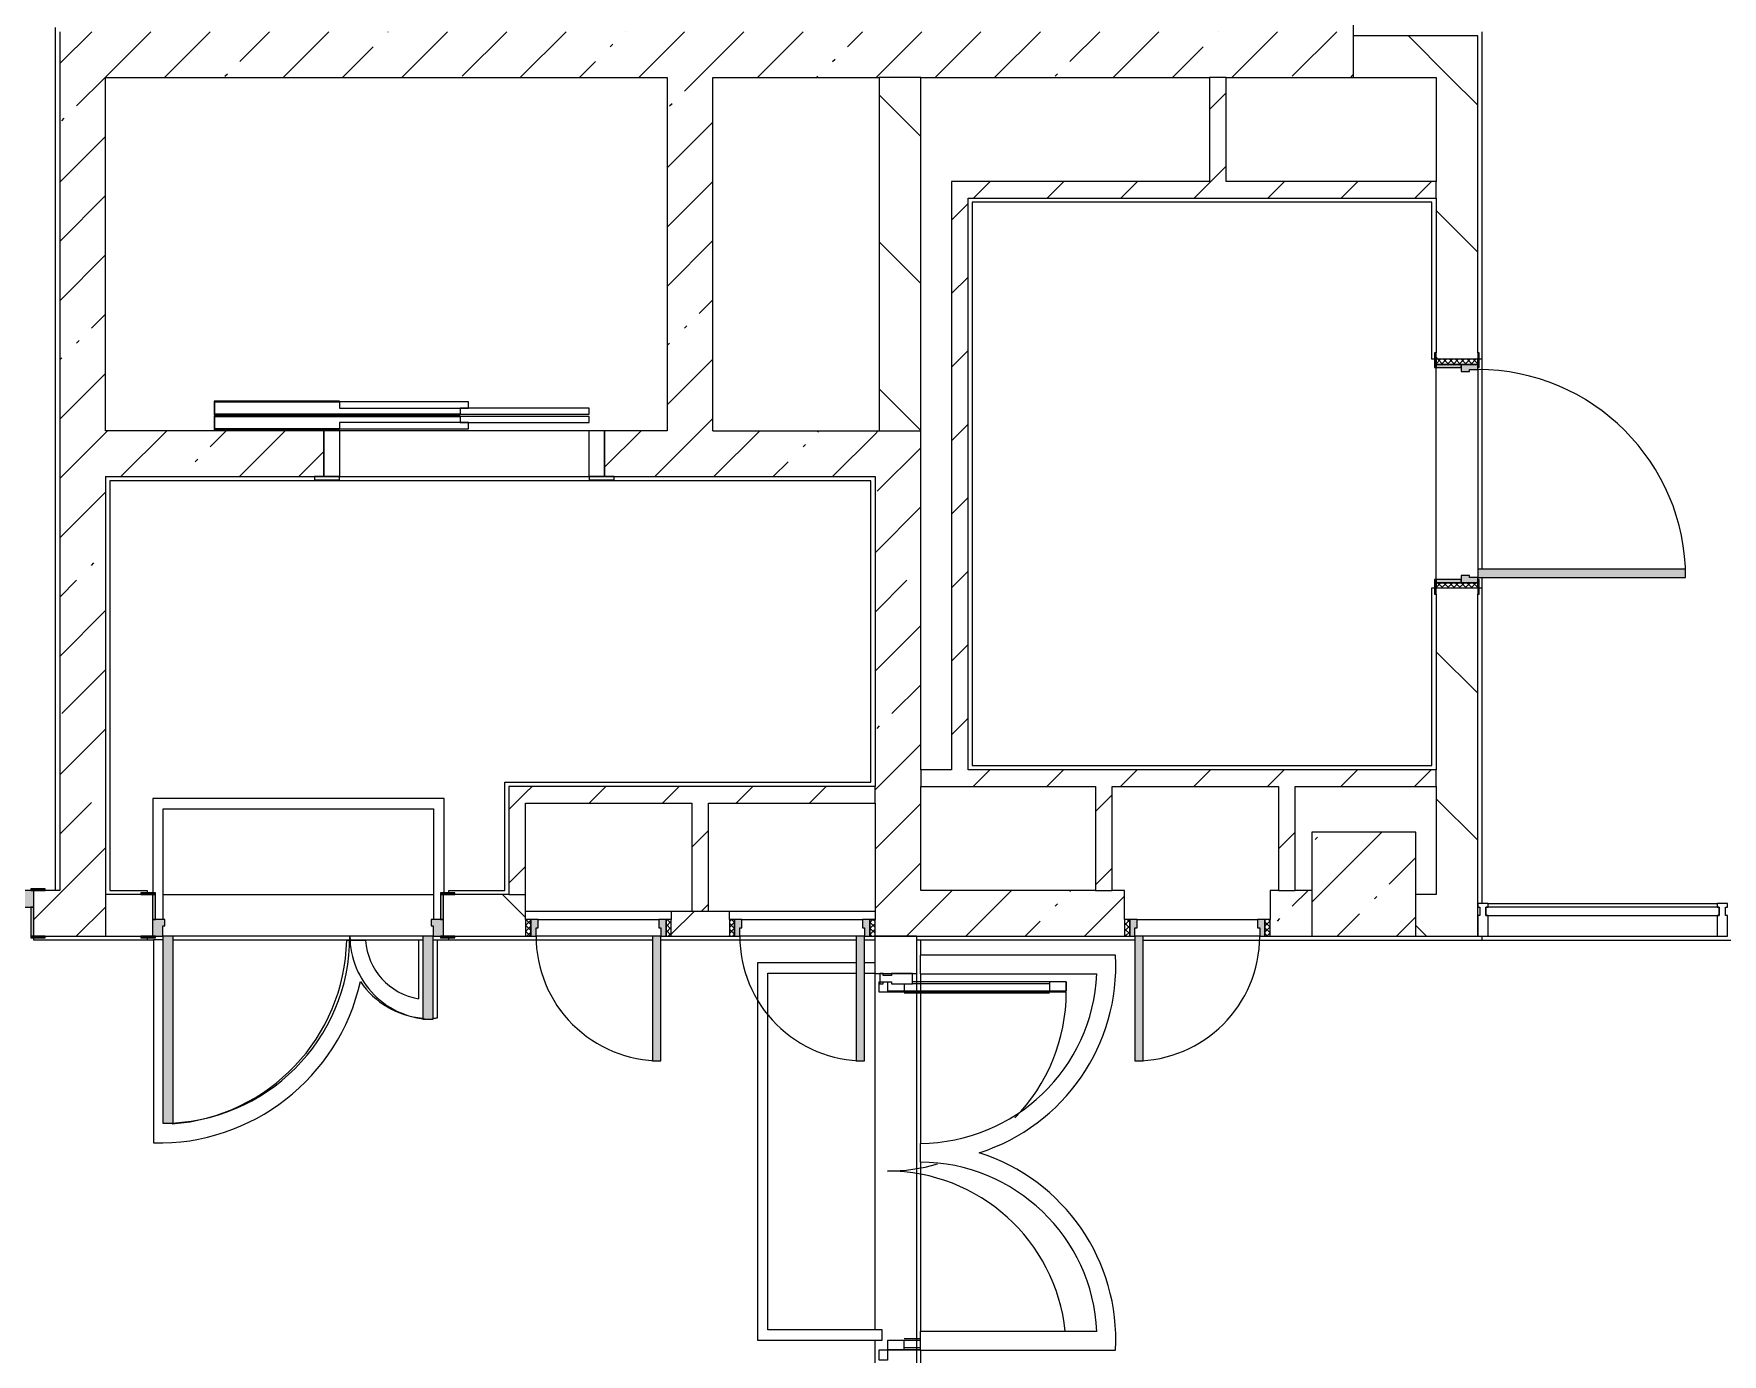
# Model space of a CAD drawing. Header units: millimetres. Extents: x -3377 to 186574, y -8553 to 29000.
# Drawn here: x 154018 to 162138, y 11389 to 17740 of the extents above; entities that cross this region are included whole.
import ezdxf

# ---------------------------------------------------------------- set-up
doc = ezdxf.new("R2010")
doc.units = ezdxf.units.MM
for name, color, linetype, lineweight, true_color in [('A-DETL-GENF-4', 7, 'Continuous', 5, 0xaaaaaa), ('A-DOOR-3', 7, 'Continuous', 5, 0xaaaaaa), ('A-DOOR-4', 7, 'Continuous', 5, 0xe2e2e2), ('A-DOOR-FRAM-2', 7, 'Continuous', 5, 0xe2e2e2), ('A-DOOR-FRAM-3', 7, 'Continuous', 5, 0xaaaaaa), ('A-FLOR-1', 7, 'Continuous', 5, 0xaaaaaa)]:
    doc.layers.add(name, color=color, linetype=linetype, lineweight=lineweight, true_color=true_color)
for name, color, linetype, lineweight in [('A-GLAZ-CURT-2', 7, 'Continuous', 5), ('A-GLAZ-CWMG-2', 7, 'Continuous', 5), ('A-WALL', 7, 'Continuous', 9), ('I-WALL-3', 7, 'Continuous', 5), ('S-COLS-2', 7, 'Continuous', 5)]:
    doc.layers.add(name, color=color, linetype=linetype, lineweight=lineweight)
pattern_1 = [(135, (59563.6, 0), (-353.5534, -353.5534), [])]
pattern_2 = [(45, (59563.6, 0), (-285.1231, 285.1231), []), (45, (59848.73, 0), (-285.1231, 285.1231), [504.031, -100.806, 16.764, -84.042])]
pattern_3 = [(45, (59563.6, 0), (-176.7767, 176.7767), [])]
pattern_4 = [(135, (1951.41, 124.685), (-14.14214, -14.14214), []), (225, (1951.41, 124.685), (14.14214, -14.14214), [])]
pattern_5 = [(45, (-171.384, 124.685), (-14.1421, 14.1421), []), (135, (-171.384, 124.685), (-14.1421, -14.1421), [])]

# ---------------------------------------------------------------- blocks, each defined once
blk = doc.blocks.new('110_Дверь_СКБ_2Ст - Д-1_л_Лестничная клетка EIS60 2-32142534-1_8_1_птичка')
at = {"layer": 'A-DOOR-4'}
for points in [[(662.5, 1010), (612.5, 1010), (612.5, 110), (662.5, 110), (662.5, 786.4)], [(-587.5, 510), (-637.5, 510), (-637.5, 110), (-587.5, 110), (-587.5, 499.2)], [(712.5, 30), (697.5, 30), (699.6, -110), (712.5, -110)]]:
    blk.add_hatch(color=256, dxfattribs=at).paths.add_polyline_path(points)
h = blk.add_hatch(color=256, dxfattribs=at)
h.paths.add_polyline_path([(662.5, 110), (662.5, 60), (652.5, 60), (652.5, 30), (712.5, 32.6), (712.5, 110)])
h.paths.add_polyline_path([(-637.5, 110), (-687.5, 110), (-687.2, 30), (-627.5, 35.6), (-627.5, 60), (-637.5, 60), (-637.5, 104.8)])
at = {"layer": 'A-DOOR-FRAM-2'}
for points in [[(-672.5, 118), (-742.5, 118), (-742.5, 110), (-672.5, 110)], [(729.9, 118), (697.5, 118), (697.5, 110), (767.5, 110), (767.5, 118)], [(-672.5, 30), (-687.5, 30), (-687.4, -110), (-672.5, -110), (-672.5, -21.5)], [(-687.4, -110), (-742.5, -110.2), (-742.5, -118), (-672.5, -118), (-674.5, -110)], [(767.5, -110), (697.5, -110), (698.9, -118), (767.5, -118)]]:
    blk.add_hatch(color=256, dxfattribs=at).paths.add_polyline_path(points)
at = {"layer": 'A-DOOR-3'}
for p, q in [((662.5, 1010), (612.5, 1010)), ((612.5, 1010), (612.5, 110)), ((662.5, 110), (662.5, 1010)), ((-637.5, 510), (-637.5, 110)), ((-587.5, 510), (-637.5, 510)), ((-587.5, 110), (-587.5, 510)), ((-637.5, 110), (-587.5, 110)), ((612.5, 110), (662.5, 110))]:
    blk.add_line(p, q, dxfattribs=at)
for centre, radius, start, end in [((662.5, 110), 900, 90, 180), ((-637.5, 110), 400, 360, 90)]:
    blk.add_arc(centre, radius, start, end, dxfattribs=at)
at = {"layer": 'A-DOOR-FRAM-3'}
for p, q in [((-672.5, 118), (-742.5, 118)), ((-742.5, 118), (-742.5, 110)), ((-742.5, 110), (-672.5, 110)), ((-637.5, 110), (-687.5, 110)), ((-687.5, 110), (-687.5, 30)), ((-672.5, 110), (-672.5, 118)), ((-637.5, 60), (-637.5, 110)), ((662.5, 110), (662.5, 60)), ((712.5, 110), (662.5, 110)), ((767.5, 118), (697.5, 118)), ((697.5, 118), (697.5, 110)), ((697.5, 110), (767.5, 110)), ((712.5, 30), (712.5, 110)), ((767.5, 110), (767.5, 118)), ((-687.5, 30), (-627.5, 30)), ((-672.5, 30), (-687.5, 30)), ((-687.5, 30), (-687.5, -110)), ((-672.5, -110), (-672.5, 30)), ((-627.5, 60), (-637.5, 60)), ((-627.5, 30), (-627.5, 60)), ((662.5, 60), (652.5, 60)), ((652.5, 60), (652.5, 30)), ((652.5, 30), (712.5, 30)), ((712.5, 30), (697.5, 30)), ((697.5, 30), (697.5, -110)), ((712.5, -110), (712.5, 30)), ((-672.5, -110), (-742.5, -110)), ((-742.5, -110), (-742.5, -118)), ((-742.5, -118), (-672.5, -118)), ((-687.5, -110), (-672.5, -110)), ((-672.5, -118), (-672.5, -110)), ((697.5, -110), (712.5, -110)), ((767.5, -110), (697.5, -110)), ((697.5, -110), (697.5, -118)), ((697.5, -118), (767.5, -118)), ((767.5, -118), (767.5, -110))]:
    blk.add_line(p, q, dxfattribs=at)
blk = doc.blocks.new('110_Дверь_СКБ_2Ст - Д-3а 1450x2100h_Лестничная клетка из коридора-32213611-1_8_1_птичка')
at = {"layer": 'A-DOOR-4'}
for points in [[(617.4, 1000), (612.5, 1000), (617.1, 100), (662.5, 100), (662.5, 1000)], [(-587.5, 500), (-637.5, 500), (-637.5, 100), (-587.5, 100), (-587.5, 492.8)], [(710, 20), (697.5, 20), (697.5, -100), (712.5, -100), (712.5, 20)]]:
    blk.add_hatch(color=256, dxfattribs=at).paths.add_polyline_path(points)
h = blk.add_hatch(color=256, dxfattribs=at)
h.paths.add_polyline_path([(707.1, 100), (662.5, 100), (660, 50), (652.5, 50), (652.5, 20), (712.5, 20), (710.2, 100)])
h.paths.add_polyline_path([(-637.5, 100), (-687.5, 100), (-687.5, 20), (-627.5, 20), (-627.5, 50), (-637.5, 50)])
at = {"layer": 'A-DOOR-FRAM-2'}
for points in [[(-687.5, 108), (-742.5, 108), (-742.5, 100), (-672.5, 100), (-672.5, 108)], [(704.1, 108), (697.5, 108), (702.6, 100), (767.5, 100), (767.5, 108), (707.1, 108)], [(-687.5, 20), (-687.5, -100), (-672.5, -100), (-672.5, 20)], [(-677.4, -100), (-742.5, -100), (-742.5, -108), (-672.5, -108), (-672.5, -100)], [(712.5, -100), (697.5, -100), (697.5, -108), (767.5, -108), (767.5, -100), (737.5, -100)]]:
    blk.add_hatch(color=256, dxfattribs=at).paths.add_polyline_path(points)
at = {"layer": 'A-DOOR-3'}
for p, q in [((662.5, 1000), (612.5, 1000)), ((612.5, 1000), (612.5, 100)), ((662.5, 100), (662.5, 1000)), ((-637.5, 500), (-637.5, 100)), ((-587.5, 500), (-637.5, 500)), ((-587.5, 100), (-587.5, 500)), ((-637.5, 100), (-587.5, 100)), ((612.5, 100), (662.5, 100))]:
    blk.add_line(p, q, dxfattribs=at)
for centre, radius, start, end in [((662.5, 100), 900, 90, 180), ((-637.5, 100), 400, 360, 90)]:
    blk.add_arc(centre, radius, start, end, dxfattribs=at)
at = {"layer": 'A-DOOR-FRAM-3'}
for p, q in [((-672.5, 108), (-742.5, 108)), ((-742.5, 108), (-742.5, 100)), ((-742.5, 100), (-672.5, 100)), ((-637.5, 100), (-687.5, 100)), ((-687.5, 100), (-687.5, 20)), ((-672.5, 100), (-672.5, 108)), ((-637.5, 50), (-637.5, 100)), ((662.5, 100), (662.5, 50)), ((712.5, 100), (662.5, 100)), ((767.5, 108), (697.5, 108)), ((697.5, 108), (697.5, 100)), ((697.5, 100), (767.5, 100)), ((712.5, 20), (712.5, 100)), ((767.5, 100), (767.5, 108)), ((-687.5, 20), (-627.5, 20)), ((-672.5, 20), (-687.5, 20)), ((-687.5, 20), (-687.5, -100)), ((-672.5, -100), (-672.5, 20)), ((-627.5, 50), (-637.5, 50)), ((-627.5, 20), (-627.5, 50)), ((662.5, 50), (652.5, 50)), ((652.5, 50), (652.5, 20)), ((652.5, 20), (712.5, 20)), ((712.5, 20), (697.5, 20)), ((697.5, 20), (697.5, -100)), ((712.5, -100), (712.5, 20)), ((-672.5, -100), (-742.5, -100)), ((-742.5, -100), (-742.5, -108)), ((-742.5, -108), (-672.5, -108)), ((-687.5, -100), (-672.5, -100)), ((-672.5, -108), (-672.5, -100)), ((697.5, -100), (712.5, -100)), ((767.5, -100), (697.5, -100)), ((697.5, -100), (697.5, -108)), ((697.5, -108), (767.5, -108)), ((767.5, -108), (767.5, -100))]:
    blk.add_line(p, q, dxfattribs=at)
blk = doc.blocks.new('110_Дверь_СКБ_1Ст_Внутренняя1 - Д-4 1100x2100h_су мгн-31800557-1_8_1_птичка')
at = {"layer": 'A-DOOR-3'}
h = blk.add_hatch(dxfattribs=at)
h.set_pattern_fill('FP_151', color=256, style=0, pattern_type=2)
h.set_pattern_definition([(135, (1751.41, 164.685), (-14.14214, -14.14214), []), (225, (1751.41, 164.685), (14.14214, -14.14214), [])])
h.paths.add_polyline_path([(562.5, 100), (537.5, 100), (537.5, -100), (562.5, -100)])
at = {"layer": 'A-DOOR-4'}
h = blk.add_hatch(color=256, dxfattribs=at)
h.paths.add_polyline_path([(537.5, 20), (537.5, 100), (512.5, 100), (512.5, 60), (502.5, 60), (502.5, 20), (522.5, 20)])
h.paths.add_polyline_path([(-477.5, 44), (-477.5, 60), (-487.5, 60), (-487.5, 100), (-512.5, 100), (-512.5, 20), (-477.5, 20)])
at = {"layer": 'A-DOOR-FRAM-2'}
for points in [[(512.5, 120), (512.5, 1100), (472.5, 1100), (472.5, 100), (512.5, 100), (512.5, 111.4)], [(-497.5, 100), (-497.5, 108), (-567.5, 108), (-567.5, 100), (-512.5, 100)], [(592.5, 108), (522.5, 108), (522.5, 100), (592.5, 100)], [(-497.5, 20), (-512.5, 20), (-512.5, -100), (-497.5, -100)], [(537.5, 20), (522.5, 20), (522.5, -100), (537.5, -100)], [(-497.5, -100), (-567.5, -100), (-567.5, -108), (-497.5, -108)], [(592.5, -108), (592.5, -100), (522.5, -100), (522.5, -108), (562.5, -108)]]:
    blk.add_hatch(color=256, dxfattribs=at).paths.add_polyline_path(points)
at = {"layer": 'A-DOOR-FRAM-3'}
h = blk.add_hatch(dxfattribs=at)
h.set_pattern_fill('FP_152', color=256, style=0, pattern_type=2)
h.set_pattern_definition([(45, (-371.384, 164.685), (-14.1421, 14.1421), []), (135, (-371.384, 164.685), (-14.1421, -14.1421), [])])
h.paths.add_polyline_path([(-512.5, -100), (-512.5, 100), (-537.5, 100), (-537.5, -100)])
at = {"layer": 'A-DOOR-3'}
for p, q in [((512.5, 1100), (472.5, 1100)), ((472.5, 1100), (472.5, 100)), ((512.5, 100), (512.5, 1100)), ((472.5, 100), (512.5, 100))]:
    blk.add_line(p, q, dxfattribs=at)
blk.add_arc((512.5, 100), 1000, 90, 180, dxfattribs=at)
at = {"layer": 'A-DOOR-FRAM-3'}
for p, q in [((-497.5, 108), (-567.5, 108)), ((-567.5, 108), (-567.5, 100)), ((-567.5, 100), (-497.5, 100)), ((-512.5, 100), (-537.5, 100)), ((-537.5, 100), (-537.5, -100)), ((-487.5, 100), (-512.5, 100)), ((-512.5, 100), (-512.5, 20)), ((-512.5, -100), (-512.5, 100)), ((-497.5, 100), (-512.5, 100)), ((-512.5, 100), (-512.5, 99)), ((-512.5, 99), (-497.5, 99)), ((-497.5, 100), (-497.5, 108)), ((-497.5, 99), (-497.5, 100)), ((-487.5, 60), (-487.5, 100)), ((512.5, 100), (512.5, 60)), ((537.5, 100), (512.5, 100)), ((592.5, 108), (522.5, 108)), ((522.5, 108), (522.5, 100)), ((537.5, 100), (522.5, 100)), ((522.5, 100), (522.5, 99)), ((522.5, 100), (592.5, 100)), ((522.5, 99), (537.5, 99)), ((537.5, 20), (537.5, 100)), ((562.5, 100), (537.5, 100)), ((537.5, 100), (537.5, -100)), ((537.5, 99), (537.5, 100)), ((562.5, -100), (562.5, 100)), ((592.5, 100), (592.5, 108)), ((-512.5, 20), (-477.5, 20)), ((-497.5, 20), (-512.5, 20)), ((-512.5, 20), (-512.5, -100)), ((-497.5, -100), (-497.5, 20)), ((-477.5, 60), (-487.5, 60)), ((-477.5, 20), (-477.5, 60)), ((512.5, 60), (502.5, 60)), ((502.5, 60), (502.5, 20)), ((502.5, 20), (537.5, 20)), ((537.5, 20), (522.5, 20)), ((522.5, 20), (522.5, -100)), ((537.5, -100), (537.5, 20)), ((-497.5, -100), (-567.5, -100)), ((-567.5, -100), (-567.5, -108)), ((-567.5, -108), (-497.5, -108)), ((-537.5, -100), (-512.5, -100)), ((-512.5, -100), (-497.5, -100)), ((-497.5, -108), (-497.5, -100)), ((522.5, -100), (537.5, -100)), ((592.5, -100), (522.5, -100)), ((522.5, -100), (522.5, -108)), ((522.5, -108), (592.5, -108)), ((537.5, -100), (562.5, -100)), ((592.5, -108), (592.5, -100))]:
    blk.add_line(p, q, dxfattribs=at)
blk = doc.blocks.new('110_Дверь_СКБ_1Ст - д-18 700x2100h_Технический шкаф ЭОМ и СС-23279316-1_8_1_птичка')
at = {"layer": 'A-DOOR-3'}
h = blk.add_hatch(dxfattribs=at)
h.set_pattern_fill('FP_179', color=256, style=0, pattern_type=2)
h.set_pattern_definition([(135, (1951.41, 174.685), (-14.14214, -14.14214), []), (225, (1951.41, 174.685), (14.14214, -14.14214), [])])
h.paths.add_polyline_path([(337.5, 110), (337.5, 30), (362.5, 30), (362.5, 110)])
at = {"layer": 'A-DOOR-4'}
h = blk.add_hatch(color=256, dxfattribs=at)
h.paths.add_polyline_path([(312.5, 110), (312.5, 70), (302.5, 70), (302.5, 30), (337.5, 30), (337.5, 110), (322.5, 110)])
h.paths.add_polyline_path([(-297.5, 110), (-312.5, 110), (-312.5, 30), (-277.5, 30), (-277.5, 70), (-287.5, 70), (-287.5, 110)])
at = {"layer": 'A-DOOR-FRAM-2'}
blk.add_hatch(color=256, dxfattribs=at).paths.add_polyline_path([(272.5, 710), (272.5, 110), (312.5, 110), (312.5, 710)])
at = {"layer": 'A-DOOR-FRAM-3'}
h = blk.add_hatch(dxfattribs=at)
h.set_pattern_fill('FP_180', color=256, style=0, pattern_type=2)
h.set_pattern_definition([(45, (-171.384, 174.685), (-14.1421, 14.1421), []), (135, (-171.384, 174.685), (-14.1421, -14.1421), [])])
h.paths.add_polyline_path([(-337.5, 110), (-337.5, 30), (-312.5, 30), (-312.5, 110)])
at = {"layer": 'A-DOOR-3'}
for p, q in [((312.5, 710), (272.5, 710)), ((272.5, 710), (272.5, 110)), ((312.5, 110), (312.5, 710)), ((272.5, 110), (312.5, 110))]:
    blk.add_line(p, q, dxfattribs=at)
blk.add_arc((312.5, 110), 600, 90, 180, dxfattribs=at)
at = {"layer": 'A-DOOR-FRAM-3'}
for p, q in [((-312.5, 110), (-337.5, 110)), ((-337.5, 110), (-337.5, 30)), ((-287.5, 110), (-312.5, 110)), ((-312.5, 110), (-312.5, 30)), ((-312.5, 30), (-312.5, 110)), ((-287.5, 70), (-287.5, 110)), ((-287.5, 110), (272.5, 110)), ((312.5, 110), (312.5, 70)), ((337.5, 110), (312.5, 110)), ((337.5, 30), (337.5, 110)), ((362.5, 110), (337.5, 110)), ((337.5, 110), (337.5, 30)), ((362.5, 30), (362.5, 110)), ((-337.5, 30), (-312.5, 30)), ((-312.5, 30), (-277.5, 30)), ((-277.5, 70), (-287.5, 70)), ((-277.5, 30), (-277.5, 70)), ((302.5, 30), (-277.5, 30)), ((312.5, 70), (302.5, 70)), ((302.5, 70), (302.5, 30)), ((302.5, 30), (337.5, 30)), ((337.5, 30), (362.5, 30))]:
    blk.add_line(p, q, dxfattribs=at)
blk = doc.blocks.new('110_Дверь_СКБ_1Ст - д-18п 700x2100h_Технический шкаф ЭОМ и СС 2-32193184-1_8_1_птичка')
at = {"layer": 'A-DOOR-3'}
h = blk.add_hatch(dxfattribs=at)
h.set_pattern_fill('FP_181', color=256, style=0, pattern_type=2)
h.set_pattern_definition(pattern_4)
h.paths.add_polyline_path([(337.5, 60), (337.5, -20), (362.5, -20), (362.5, 60)])
at = {"layer": 'A-DOOR-4'}
h = blk.add_hatch(color=256, dxfattribs=at)
h.paths.add_polyline_path([(312.5, 60), (312.5, 20), (302.5, 20), (302.5, -20), (337.5, -20), (337.5, 60), (322.5, 60)])
h.paths.add_polyline_path([(-287.5, 60), (-312.5, 60), (-312.5, -20), (-277.5, -20), (-277.5, 20), (-287.5, 20)])
at = {"layer": 'A-DOOR-FRAM-2'}
blk.add_hatch(color=256, dxfattribs=at).paths.add_polyline_path([(-247.5, 660), (-287.5, 660), (-287.5, 60), (-247.5, 60), (-247.5, 558.7)])
at = {"layer": 'A-DOOR-FRAM-3'}
h = blk.add_hatch(dxfattribs=at)
h.set_pattern_fill('FP_182', color=256, style=0, pattern_type=2)
h.set_pattern_definition(pattern_5)
h.paths.add_polyline_path([(-337.5, 60), (-337.5, -20), (-312.5, -20), (-312.5, 60)])
at = {"layer": 'A-DOOR-3'}
for p, q in [((-287.5, 660), (-287.5, 60)), ((-247.5, 660), (-287.5, 660)), ((-247.5, 60), (-247.5, 660)), ((-287.5, 60), (-247.5, 60))]:
    blk.add_line(p, q, dxfattribs=at)
blk.add_arc((-287.5, 60), 600, 360, 90, dxfattribs=at)
at = {"layer": 'A-DOOR-FRAM-3'}
for p, q in [((-312.5, 60), (-337.5, 60)), ((-337.5, 60), (-337.5, -20)), ((-287.5, 60), (-312.5, 60)), ((-312.5, 60), (-312.5, -20)), ((-312.5, -20), (-312.5, 60)), ((-287.5, 20), (-287.5, 60)), ((-277.5, 20), (-287.5, 20)), ((-277.5, -20), (-277.5, 20)), ((-247.5, 60), (312.5, 60)), ((312.5, 20), (302.5, 20)), ((302.5, 20), (302.5, -20)), ((312.5, 60), (312.5, 20)), ((337.5, 60), (312.5, 60)), ((337.5, -20), (337.5, 60)), ((362.5, 60), (337.5, 60)), ((337.5, 60), (337.5, -20)), ((362.5, -20), (362.5, 60)), ((-337.5, -20), (-312.5, -20)), ((-312.5, -20), (-277.5, -20)), ((302.5, -20), (-277.5, -20)), ((302.5, -20), (337.5, -20)), ((337.5, -20), (362.5, -20))]:
    blk.add_line(p, q, dxfattribs=at)
blk = doc.blocks.new('110_Дверь_СКБ_1Ст - д-18п 700x2100h_Технический шкаф ЭОМ и СС 2-V153-1_8_1_птичка')
at = {"layer": 'A-DOOR-3'}
h = blk.add_hatch(dxfattribs=at)
h.set_pattern_fill('FP_181', color=256, style=0, pattern_type=2)
h.set_pattern_definition(pattern_4)
h.paths.add_polyline_path([(337.5, 60), (337.5, -20), (362.5, -20), (362.5, 60)])
at = {"layer": 'A-DOOR-4'}
h = blk.add_hatch(color=256, dxfattribs=at)
h.paths.add_polyline_path([(-287.5, 60), (-312.5, 60), (-312.5, -20), (-277.5, -20), (-277.5, 20), (-287.5, 20)])
h.paths.add_polyline_path([(312.5, 60), (312.5, 20), (302.5, 20), (302.5, -20), (337.5, -20), (337.5, 60), (322.5, 60)])
at = {"layer": 'A-DOOR-FRAM-2'}
blk.add_hatch(color=256, dxfattribs=at).paths.add_polyline_path([(-287.5, 660), (-287.5, 60), (-247.5, 60), (-247.5, 660)])
at = {"layer": 'A-DOOR-FRAM-3'}
h = blk.add_hatch(dxfattribs=at)
h.set_pattern_fill('FP_182', color=256, style=0, pattern_type=2)
h.set_pattern_definition(pattern_5)
h.paths.add_polyline_path([(-337.5, 60), (-337.5, -20), (-312.5, -20), (-312.5, 60)])
at = {"layer": 'A-DOOR-3'}
for p, q in [((-287.5, 660), (-287.5, 60)), ((-247.5, 660), (-287.5, 660)), ((-247.5, 60), (-247.5, 660)), ((-287.5, 60), (-247.5, 60))]:
    blk.add_line(p, q, dxfattribs=at)
blk.add_arc((-287.5, 60), 600, 360, 90, dxfattribs=at)
at = {"layer": 'A-DOOR-FRAM-3'}
for p, q in [((-312.5, 60), (-337.5, 60)), ((-337.5, 60), (-337.5, -20)), ((-287.5, 60), (-312.5, 60)), ((-312.5, 60), (-312.5, -20)), ((-312.5, -20), (-312.5, 60)), ((-287.5, 20), (-287.5, 60)), ((-277.5, 20), (-287.5, 20)), ((-277.5, -20), (-277.5, 20)), ((-247.5, 60), (312.5, 60)), ((312.5, 20), (302.5, 20)), ((302.5, 20), (302.5, -20)), ((312.5, 60), (312.5, 20)), ((337.5, 60), (312.5, 60)), ((337.5, -20), (337.5, 60)), ((362.5, 60), (337.5, 60)), ((337.5, 60), (337.5, -20)), ((362.5, -20), (362.5, 60)), ((-337.5, -20), (-312.5, -20)), ((-312.5, -20), (-277.5, -20)), ((302.5, -20), (-277.5, -20)), ((302.5, -20), (337.5, -20)), ((337.5, -20), (362.5, -20))]:
    blk.add_line(p, q, dxfattribs=at)
blk = doc.blocks.new('Прямоугольный импост - Импост структурный с накладкой - 160мм Темный-V129-1_8_1_птичка')
at = {"layer": 'A-GLAZ-CWMG-2'}
for p, q in [((-50, 0), (-50, 17)), ((-50, 17), (0, 17)), ((-40, 0), (-50, 0)), ((-40, -40), (-40, 0)), ((0, 0), (-10, 0)), ((-10, 0), (-10, -40)), ((0, 17), (0, 0)), ((-50, -140), (-50, -40)), ((-50, -40), (-40, -40)), ((-10, -40), (0, -40)), ((0, -40), (0, -140)), ((0, -140), (-50, -140))]:
    blk.add_line(p, q, dxfattribs=at)
blk = doc.blocks.new('Системная панель - Стекло - 40мм-32352614-1_8_1_птичка')
at = {"layer": 'A-GLAZ-CURT-2'}
for p, q in [((560.5, 40), (-560.5, 40)), ((-560.5, 40), (-560.5, 0)), ((560.5, 0), (560.5, 40)), ((-560.5, 0), (560.5, 0))]:
    blk.add_line(p, q, dxfattribs=at)
blk = doc.blocks.new('Прямоугольный импост - Импост структурный с накладкой - 160мм Темный-32352612-1_8_1_птичка')
at = {"layer": 'A-GLAZ-CWMG-2'}
for p, q in [((101448, 13557), (102549, 13557)), ((101448, 13400), (102549, 13400))]:
    blk.add_line(p, q, dxfattribs=at)
blk = doc.blocks.new('Прямоугольный импост - Импост структурный с накладкой - 160мм Темный-V131-1_8_1_птичка')
at = {"layer": 'A-GLAZ-CWMG-2'}
for p, q in [((-25, 0), (-25, 17)), ((-25, 17), (25, 17)), ((-15, 0), (-25, 0)), ((-15, -40), (-15, 0)), ((25, 0), (15, 0)), ((15, 0), (15, -40)), ((25, 17), (25, 0)), ((-25, -140), (-25, -40)), ((-25, -40), (-15, -40)), ((15, -40), (25, -40)), ((25, -40), (25, -140)), ((25, -140), (-25, -140))]:
    blk.add_line(p, q, dxfattribs=at)
blk = doc.blocks.new('BSC_Колонна _Прямоугольная - 500х500-17857564-1_8_1_птичка')
at = {"layer": 'S-COLS-2'}
h = blk.add_hatch(dxfattribs=at)
h.set_pattern_fill('FP_205', color=256, style=0, pattern_type=2)
h.set_pattern_definition([(45, (-100850, -13650), (-285.1231, 285.1231), []), (45, (-100564.88, -13650), (-285.1231, 285.1231), [504.031, -100.806, 16.764, -84.042])])
h.paths.add_polyline_path([(250, -250), (250, 250), (-250, 250), (-250, -250)])
for p, q in [((250, 250), (-250, 250)), ((-250, 250), (-250, -250)), ((250, -250), (250, 250)), ((-250, -250), (250, -250))]:
    blk.add_line(p, q, dxfattribs=at)
blk = doc.blocks.new('DOR_Дверь лифта - 1350х2050h-19118285-1_8_1_птичка')
at = {"layer": 'A-DOOR-3'}
for p, q in [((-600, 125), (-720, 125)), ((-720, 125), (-720, 110)), ((-720, 110), (-600, 110)), ((-675, 110), (-675, -110)), ((-600, 110), (-675, 110)), ((-600, 110), (-600, 125)), ((600, 110), (-600, 110)), ((-600, 110), (-600, -110)), ((720, 125), (600, 125)), ((600, 125), (600, 110)), ((600, -110), (600, 110)), ((675, 110), (600, 110)), ((600, 110), (720, 110)), ((675, -110), (675, 110)), ((720, 110), (720, 125)), ((-675, -110), (-600, -110)), ((-600, -110), (600, -110)), ((-600, -150), (-600, -180)), ((20, -150), (-600, -150)), ((-20, -120), (-20, -150)), ((600, -120), (-20, -120)), ((-20, -150), (600, -150)), ((20, -180), (20, -150)), ((600, -110), (675, -110)), ((600, -150), (600, -120)), ((-600, -180), (20, -180)), ((-600, -190), (-600, -220)), ((20, -190), (-600, -190)), ((-600, -220), (20, -220)), ((-20, -220), (-20, -250)), ((600, -220), (-20, -220)), ((20, -220), (20, -190)), ((600, -250), (600, -220)), ((-20, -250), (600, -250))]:
    blk.add_line(p, q, dxfattribs=at)
at = {"layer": 'A-DOOR-FRAM-3'}
for p, q in [((600, -117), (600, -120)), ((1203, -117), (600, -117)), ((600, -120), (1200, -120)), ((1200, -120), (1200, -180)), ((1203, -183), (1203, -117)), ((1200, -180), (20, -180)), ((20, -180), (20, -183)), ((20, -183), (1203, -183)), ((1203, -187), (20, -187)), ((20, -187), (20, -190)), ((20, -190), (1200, -190)), ((1200, -190), (1200, -250)), ((1203, -253), (1203, -187)), ((600, -250), (600, -253)), ((1200, -250), (600, -250)), ((600, -253), (1203, -253))]:
    blk.add_line(p, q, dxfattribs=at)
blk = doc.blocks.new('Дверь_Витражная_остекление_ - ВВ-7 остекление-32349468-1_8_1_птичка')
at = {"layer": 'A-DETL-GENF-4'}
for p, q in [((-815, -20), (-860, -20)), ((-860, -177.2), (-860, -20)), ((-815, -20), (-860, -20)), ((-860, -20), (-860, -177.2)), ((-815, -177.2), (-815, -20)), ((-815, -177.2), (-815, -20)), ((865, -880), (865, -20)), ((865, -20), (865, -880)), ((-860, -100), (-815, -100)), ((-850, -177.2), (-850, -100)), ((-806, -177.2), (-806, -100)), ((856, -800), (856, -100)), ((900, -100), (865, -100)), ((900, -800), (900, -140)), ((910, -880), (910, -140)), ((910, -880), (910, -140)), ((910, -800), (865, -800)), ((910, -880), (865, -880)), ((865, -880), (910, -880))]:
    blk.add_line(p, q, dxfattribs=at)
at = {"layer": 'A-DOOR-3'}
for p, q in [((-910, 20), (-860, 20)), ((-910, -20), (-910, 20)), ((-860, 20), (-860, -20)), ((860, 20), (910, 20)), ((860, -20), (860, 20)), ((910, 20), (910, -20)), ((-860, -20), (-910, -20)), ((-860, -177.2), (-860, -20)), ((860, -880), (860, -20)), ((910, -20), (860, -20))]:
    blk.add_line(p, q, dxfattribs=at)
for centre, start, end in [((-860, -20), 275.98464, 0), ((860, -20), 180, 196.28645), ((860, -20), 225.39227, 270)]:
    blk.add_arc(centre, 860, start, end, dxfattribs=at)
blk = doc.blocks.new('Прямоугольный импост - Импост структурный с накладкой - 160мм Темный-32348142-1_8_1_птичка')
at = {"layer": 'A-GLAZ-CWMG-2'}
for p, q in [((0, 17), (-50, 17)), ((-50, 17), (-50, 0)), ((-50, 0), (-40, 0)), ((-40, 0), (-40, -40)), ((-10, -40), (-10, 0)), ((-10, 0), (0, 0)), ((0, 0), (0, 17)), ((-40, -40), (-50, -40)), ((-50, -40), (-50, -140)), ((0, -40), (-10, -40)), ((0, -140), (0, -40)), ((-50, -140), (0, -140))]:
    blk.add_line(p, q, dxfattribs=at)

msp = doc.modelspace()

# ---------------------------------------------------------------- hatches: boundary and pattern name
at = {"layer": 'I-WALL-3'}
h = msp.add_hatch(dxfattribs=at)
h.set_pattern_fill('FP_99', color=256, style=0, pattern_type=2)
h.set_pattern_definition(pattern_2)
h.paths.add_polyline_path([(154246.3, 13620), (154363.6, 13620), (154363.6, 17750), (154143.6, 17750), (154143.6, 13620)])
h = msp.add_hatch(dxfattribs=at)
h.set_pattern_fill('FP_99', color=256, style=0, pattern_type=2)
h.set_pattern_definition(pattern_2)
h.paths.add_polyline_path([(160363.6, 17530), (160363.6, 17750), (154363.6, 17750), (154363.6, 17530), (160143.6, 17530)])
h = msp.add_hatch(dxfattribs=at)
h.set_pattern_fill('FP_117', color=256, style=0, pattern_type=2)
h.set_pattern_definition(pattern_1)
h.paths.add_polyline_path([(160761.6, 17530), (160961.6, 17530), (160961.6, 17730), (160363.6, 17730), (160363.6, 17530), (160752.6, 17530)])
h = msp.add_hatch(dxfattribs=at)
h.set_pattern_fill('FP_99', color=256, style=0, pattern_type=2)
h.set_pattern_definition(pattern_2)
h.paths.add_polyline_path([(157063.6, 15830), (157283.6, 15830), (157283.6, 17530), (157063.6, 17530), (157063.6, 16743)])
h = msp.add_hatch(dxfattribs=at)
h.set_pattern_fill('FP_117', color=256, style=0, pattern_type=2)
h.set_pattern_definition(pattern_1)
h.paths.add_polyline_path([(158283.6, 15830), (158283.6, 17530), (158083.6, 17530), (158083.6, 15830)])
h = msp.add_hatch(dxfattribs=at)
h.set_pattern_fill('FP_116', color=256, style=0, pattern_type=2)
h.set_pattern_definition(pattern_3)
h.paths.add_polyline_path([(159751.6, 17030), (159751.6, 17530), (159671.6, 17530), (159671.6, 17030)])
h = msp.add_hatch(dxfattribs=at)
h.set_pattern_fill('FP_117', color=256, style=0, pattern_type=2)
h.set_pattern_definition(pattern_1)
h.paths.add_polyline_path([(160761.6, 13600), (160961.6, 13600), (160961.6, 15075), (160761.6, 15075), (160761.6, 14000)])
h.paths.add_polyline_path([(160761.6, 16175), (160961.6, 16175), (160961.6, 17530), (160761.6, 17530), (160761.6, 16205)])
h = msp.add_hatch(dxfattribs=at)
h.set_pattern_fill('FP_116', color=256, style=0, pattern_type=2)
h.set_pattern_definition(pattern_3)
h.paths.add_polyline_path([(158431.6, 14200), (158511.6, 14200), (158511.6, 17030), (158431.6, 17030), (158431.6, 14220)])
h = msp.add_hatch(dxfattribs=at)
h.set_pattern_fill('FP_116', color=256, style=0, pattern_type=2)
h.set_pattern_definition(pattern_3)
h.paths.add_polyline_path([(160761.6, 16950), (160761.6, 17030), (158511.6, 17030), (158511.6, 16950), (160752.6, 16950)])
h = msp.add_hatch(dxfattribs=at)
h.set_pattern_fill('FP_99', color=256, style=0, pattern_type=2)
h.set_pattern_definition(pattern_2)
h.paths.add_polyline_path([(157063.6, 15610), (158063.6, 15610), (158063.6, 15830), (156763.6, 15830), (156763.6, 15610), (157034.7, 15610)])
h.paths.add_polyline_path([(154984.1, 15610), (155413.6, 15610), (155413.6, 15830), (154363.6, 15830), (154363.6, 15610), (154943.5, 15610)])
h = msp.add_hatch(dxfattribs=at)
h.set_pattern_fill('FP_99', color=256, style=0, pattern_type=2)
h.set_pattern_definition(pattern_2)
h.paths.add_polyline_path([(158283.6, 13620), (158283.6, 15830), (158063.6, 15830), (158063.6, 13620)])
h = msp.add_hatch(dxfattribs=at)
h.set_pattern_fill('FP_116', color=256, style=0, pattern_type=2)
h.set_pattern_definition(pattern_3)
h.paths.add_polyline_path([(160083.6, 14120), (160761.6, 14120), (160761.6, 14200), (158283.6, 14200), (158283.6, 14120), (160003.6, 14120)])
h = msp.add_hatch(dxfattribs=at)
h.set_pattern_fill('FP_116', color=256, style=0, pattern_type=2)
h.set_pattern_definition(pattern_3)
h.paths.add_polyline_path([(156383.6, 13600), (156383.6, 14120), (156303.6, 14120), (156303.6, 13600)])
h = msp.add_hatch(dxfattribs=at)
h.set_pattern_fill('FP_116', color=256, style=0, pattern_type=2)
h.set_pattern_definition(pattern_3)
h.paths.add_polyline_path([(157283.6, 14040), (158063.6, 14040), (158063.6, 14120), (156383.6, 14120), (156383.6, 14040), (157263.6, 14040)])
h = msp.add_hatch(dxfattribs=at)
h.set_pattern_fill('FP_116', color=256, style=0, pattern_type=2)
h.set_pattern_definition(pattern_3)
h.paths.add_polyline_path([(159203.6, 13620), (159203.6, 14120), (159123.6, 14120), (159123.6, 13620)])
h = msp.add_hatch(dxfattribs=at)
h.set_pattern_fill('FP_116', color=256, style=0, pattern_type=2)
h.set_pattern_definition(pattern_3)
h.paths.add_polyline_path([(160083.6, 13620), (160083.6, 14120), (160003.6, 14120), (160003.6, 13620)])
h = msp.add_hatch(dxfattribs=at)
h.set_pattern_fill('FP_116', color=256, style=0, pattern_type=2)
h.set_pattern_definition(pattern_3)
h.paths.add_polyline_path([(157263.6, 13520), (157263.6, 14040), (157183.6, 14040), (157183.6, 13520)])
h = msp.add_hatch(dxfattribs=at)
h.set_pattern_fill('FP_99', color=256, style=0, pattern_type=2)
h.set_pattern_definition(pattern_2)
h.paths.add_polyline_path([(154246.3, 13400), (154363.6, 13400), (154363.6, 13620), (154018.6, 13620), (154018.6, 13400), (154143.6, 13400)])
h.paths.add_polyline_path([(152373.6, 13400), (152618.6, 13400), (152613.6, 13620), (152373.6, 13620)])
h = msp.add_hatch(dxfattribs=at)
h.set_pattern_fill('FP_117', color=256, style=0, pattern_type=2)
h.set_pattern_definition(pattern_1)
h.paths.add_polyline_path([(156283.6, 13400), (156383.6, 13400), (156383.6, 13600), (155988.6, 13600), (155988.6, 13400), (156105.3, 13400)])
h.paths.add_polyline_path([(154533.6, 13400), (154588.6, 13400), (154588.6, 13600), (154363.6, 13600), (154363.6, 13400), (154483, 13400)])
h = msp.add_hatch(dxfattribs=at)
h.set_pattern_fill('FP_99', color=256, style=0, pattern_type=2)
h.set_pattern_definition(pattern_2)
h.paths.add_polyline_path([(160003.6, 13400), (160163.6, 13400), (160163.6, 13620), (159963.6, 13620), (159963.6, 13400)])
h.paths.add_polyline_path([(158893.7, 13400), (159263.6, 13400), (159263.6, 13620), (158063.6, 13620), (158063.6, 13400), (158296.6, 13400)])
h = msp.add_hatch(dxfattribs=at)
h.set_pattern_fill('FP_117', color=256, style=0, pattern_type=2)
h.set_pattern_definition(pattern_1)
h.paths.add_polyline_path([(165046.5, 13400), (165113.6, 13400), (165113.6, 13600), (164963.6, 13600), (164963.6, 13400)])
h.paths.add_polyline_path([(170113.6, 13400), (170113.6, 13600), (169392.6, 13600), (169393.6, 13400), (170047.4, 13400)])
h.paths.add_polyline_path([(165613.6, 13400), (166173.6, 13400), (166173.6, 13600), (165613.6, 13600)])
h.paths.add_polyline_path([(160752.6, 13400), (160961.6, 13400), (160961.6, 13600), (160663.6, 13600), (160663.6, 13400), (160741.6, 13400)])
h = msp.add_hatch(dxfattribs=at)
h.set_pattern_fill('FP_169', color=256, style=0, pattern_type=2)
h.set_pattern_definition([(45, (59563.6, 0), (-427.6843, 427.6843), []), (45, (59848.73, 0), (-427.6843, 427.6843), [])])
h.paths.add_polyline_path([(157363.6, 13400), (157363.6, 13520), (157083.6, 13520), (157083.6, 13400), (157263.6, 13400)])
h = msp.add_hatch(dxfattribs=at)
h.set_pattern_fill('FP_117', color=256, style=0, pattern_type=2)
h.set_pattern_definition(pattern_1)
h.paths.add_polyline_path([(158263.6, 10600), (158263.6, 11320), (158063.6, 11320), (158063.6, 10600)])
h.paths.add_polyline_path([(158263.6, 13220), (158263.6, 13400), (158063.6, 13400), (158063.6, 13220), (158180, 13220)])

# ---------------------------------------------------------------- linework, layer by layer
at = {"layer": 'A-FLOR-1'}
for p, q in [((154123.6, 13620), (154123.6, 17770.5)), ((160981.6, 17750), (160981.6, 15165)), ((160741.6, 16930), (158531.6, 16930)), ((158531.6, 16930), (158531.6, 14220)), ((160741.6, 16175), (160741.6, 16930)), ((160752.6, 16175), (160741.6, 16175)), ((160981.6, 16175), (160969.6, 16175)), ((158043.6, 15590), (154383.6, 15590)), ((154383.6, 15590), (154383.6, 13620)), ((158043.6, 14140), (158043.6, 15590)), ((160981.6, 15125), (160981.6, 13557)), ((160741.6, 14220), (160741.6, 15075)), ((160741.6, 15075), (160752.6, 15075)), ((160969.6, 15075), (160981.6, 15075)), ((158531.6, 14220), (160741.6, 14220)), ((156283.6, 13620), (156283.6, 14140)), ((156283.6, 14140), (158043.6, 14140)), ((154591.1, 14062.1), (154591.1, 13608)), ((155991.1, 14062.1), (154591.1, 14062.1)), ((155991.1, 13608), (155991.1, 14062.1)), ((154641.1, 13480), (154641.1, 14012.1)), ((154641.1, 14012.1), (155941.1, 14012.1)), ((155941.1, 14012.1), (155941.1, 13480)), ((154383.6, 13620), (154563.6, 13620)), ((154563.6, 13620), (154563.6, 13608)), ((156013.6, 13620), (156283.6, 13620)), ((156013.6, 13608), (156013.6, 13620)), ((160981.6, 13400), (160981.6, 13380)), ((154018.6, 13380), (154018.6, 13392)), ((154594.3, 13380), (154018.6, 13380)), ((154563.6, 13392), (154563.6, 13380)), ((154638.6, 13383), (154594, 13383)), ((154594, 13383), (154594, 12405.3)), ((155888.6, 13380), (154688.6, 13380)), ((155614.3, 13379.5), (155523.4, 13379.5)), ((155868.6, 13380), (155868.6, 13099.1)), ((156993.6, 13380), (155938.6, 13380)), ((155960.4, 13007.2), (155960.4, 13380)), ((156013.6, 13380), (156013.6, 13392)), ((157973.6, 13380), (157034.7, 13380)), ((158063.6, 13380), (158013.6, 13380)), ((159313.6, 13380), (158263.6, 13380)), ((158283.6, 13308), (158283.6, 13380)), ((159353.6, 13380), (163235.2, 13380)), ((157498.4, 13272.2), (157498.4, 11457.1)), ((157973.6, 13272.2), (157498.4, 13272.2)), ((158063.6, 13272.2), (158013.6, 13272.2)), ((159220.4, 13308.4), (158280.4, 13308.4)), ((158280.4, 13308.4), (158280.4, 13218.4)), ((157548.4, 11507.1), (157548.4, 13222.2)), ((157548.4, 13222.2), (157973.6, 13222.2)), ((158013.6, 13222.2), (158063.6, 13222.2)), ((158280.4, 13218.4), (159130.8, 13218.4)), ((158283.6, 12403.5), (158283.6, 13218.4)), ((158281.4, 12403.4), (158281.4, 12313.3)), ((158283.6, 11498.4), (158283.6, 12313.2)), ((157498.4, 11457.1), (158098.4, 11457.1)), ((158098.4, 11507.1), (157548.4, 11507.1)), ((158098.4, 11457.1), (158098.4, 11507.1)), ((159130.8, 11498.4), (158280.4, 11498.4)), ((158280.4, 11498.4), (158280.4, 11408.4)), ((158280.4, 11408.4), (159220.4, 11408.4)), ((158283.6, 11340), (158283.6, 11408.7))]:
    msp.add_line(p, q, dxfattribs=at)
for centre, radius, start, end in [((154618.6, 13400), 905, 274.14371, 358.70203), ((155918.6, 13400), 305, 183.85394, 260.56466), ((158276.7, 13258.4), 945, 287.75279, 3.03294), ((154618.6, 13400), 995, 268.58294, 347.32946), ((155918.6, 13400), 395, 213.54048, 265.63343), ((158276.7, 13258.4), 855, 270.31209, 357.31852), ((155918.6, 13400), 395, 272.90796, 276.07108), ((158276.7, 11458.4), 945, 356.96706, 72.24721), ((158276.7, 11458.4), 855, 2.68148, 89.68791)]:
    msp.add_arc(centre, radius, start, end, dxfattribs=at)
at = {"layer": 'A-WALL'}
for p, q in [((158283.6, 17530), (158083.6, 17530)), ((159751.6, 17530), (159671.6, 17530)), ((160761.6, 16950), (160761.6, 17030)), ((158283.6, 14200), (158283.6, 14120)), ((160761.6, 14120), (160761.6, 14200)), ((158063.6, 14040), (158063.6, 14120)), ((156303.6, 13600), (156383.6, 13600)), ((159123.6, 13620), (159203.6, 13620)), ((160003.6, 13620), (160083.6, 13620)), ((157183.6, 13520), (157263.6, 13520))]:
    msp.add_line(p, q, dxfattribs=at)
at = {"layer": 'I-WALL-3'}
for p, q in [((160363.6, 20754), (160363.6, 17530)), ((154143.6, 17750), (154143.6, 13620)), ((160961.6, 17730), (160363.6, 17730)), ((160961.6, 16205), (160961.6, 17730)), ((154363.6, 15830), (154363.6, 17530)), ((154363.6, 17530), (157063.6, 17530)), ((157063.6, 17530), (157063.6, 15830)), ((157283.6, 17530), (158083.6, 17530)), ((157283.6, 15830), (157283.6, 17530)), ((158083.6, 17530), (158083.6, 15830)), ((158283.6, 17530), (159671.6, 17530)), ((158283.6, 14200), (158283.6, 17530)), ((159671.6, 17530), (159671.6, 17030)), ((159751.6, 17530), (160761.6, 17530)), ((159751.6, 17030), (159751.6, 17530)), ((160761.6, 17530), (160761.6, 17030)), ((159671.6, 17030), (158431.6, 17030)), ((158431.6, 17030), (158431.6, 14200)), ((160761.6, 17030), (159751.6, 17030)), ((158511.6, 16950), (160761.6, 16950)), ((158511.6, 14200), (158511.6, 16950)), ((160761.6, 16950), (160761.6, 16205)), ((160761.6, 15115), (160761.6, 16135)), ((160961.6, 16125), (160961.6, 15165)), ((155413.6, 15830), (154363.6, 15830)), ((155413.6, 15610), (155413.6, 15830)), ((157063.6, 15830), (156763.6, 15830)), ((156763.6, 15830), (156763.6, 15610)), ((157283.6, 15830), (158283.6, 15830)), ((154363.6, 15610), (155413.6, 15610)), ((154363.6, 15610), (154363.6, 13400)), ((156763.6, 15610), (158063.6, 15610)), ((158063.6, 15610), (158063.6, 14120)), ((160761.6, 15045), (160761.6, 14200)), ((160961.6, 13400), (160961.6, 15045)), ((158431.6, 14200), (158283.6, 14200)), ((160761.6, 14200), (158511.6, 14200)), ((156303.6, 14120), (156303.6, 13600)), ((158063.6, 14120), (156303.6, 14120)), ((158283.6, 13620), (158283.6, 14120)), ((158283.6, 14120), (159123.6, 14120)), ((159123.6, 14120), (159123.6, 13620)), ((159203.6, 14120), (160003.6, 14120)), ((159203.6, 13620), (159203.6, 14120)), ((160003.6, 14120), (160003.6, 13620)), ((160083.6, 14120), (160761.6, 14120)), ((160083.6, 13620), (160083.6, 14120)), ((160761.6, 14120), (160761.6, 13600)), ((156383.6, 13480), (156383.6, 14040)), ((156383.6, 14040), (157183.6, 14040)), ((157183.6, 14040), (157183.6, 13520)), ((157263.6, 14040), (158063.6, 14040)), ((157263.6, 13520), (157263.6, 14040)), ((158063.6, 14040), (158063.6, 13480)), ((154143.6, 13620), (154073.6, 13620)), ((154533.6, 13600), (154363.6, 13600)), ((154641.1, 13600), (155941.1, 13600)), ((156303.6, 13600), (156043.6, 13600)), ((159123.6, 13620), (158283.6, 13620)), ((159263.6, 13620), (159203.6, 13620)), ((159263.6, 13480), (159263.6, 13620)), ((160003.6, 13620), (159963.6, 13620)), ((159963.6, 13620), (159963.6, 13480)), ((160163.6, 13620), (160083.6, 13620)), ((160761.6, 13600), (160663.6, 13600)), ((156383.6, 13520), (157183.6, 13520)), ((157083.6, 13520), (157083.6, 13480)), ((157263.6, 13520), (158063.6, 13520)), ((157363.6, 13480), (157363.6, 13520)), ((154073.6, 13400), (154533.6, 13400)), ((155888.6, 13400), (154688.6, 13400)), ((156043.6, 13400), (156383.6, 13400)), ((157083.6, 13400), (157363.6, 13400)), ((158263.6, 13400), (158063.6, 13400)), ((158063.6, 11507.1), (158063.6, 13400)), ((158063.6, 13400), (159263.6, 13400)), ((158263.6, 13400), (158263.6, 11320)), ((159963.6, 13400), (160163.6, 13400)), ((160663.6, 13400), (160961.6, 13400)), ((158063.6, 13220), (158263.6, 13220)), ((158063.6, 11320), (158063.6, 11457.1))]:
    msp.add_line(p, q, dxfattribs=at)

# ---------------------------------------------------------------- block references
at = {"layer": 'A-DOOR-3'}
for name, p, rotation in [('110_Дверь_СКБ_1Ст_Внутренняя1 - Д-4 1100x2100h_су мгн-31800557-1_8_1_птичка', (160861.6, 15637.5), 270), ('DOR_Дверь лифта - 1350х2050h-19118285-1_8_1_птичка', (156088.6, 15720), 180), ('110_Дверь_СКБ_2Ст - Д-3а 1450x2100h_Лестничная клетка из коридора-32213611-1_8_1_птичка', (155301.1, 13500), 180), ('110_Дверь_СКБ_1Ст - д-18п 700x2100h_Технический шкаф ЭОМ и СС 2-V153-1_8_1_птичка', (156746.1, 13460), 180), ('110_Дверь_СКБ_1Ст - д-18п 700x2100h_Технический шкаф ЭОМ и СС 2-32193184-1_8_1_птичка', (157726.1, 13460), 180), ('110_Дверь_СКБ_1Ст - д-18 700x2100h_Технический шкаф ЭОМ и СС-23279316-1_8_1_птичка', (159626.1, 13510), 180), ('Дверь_Витражная_остекление_ - ВВ-7 остекление-32349468-1_8_1_птичка', (158103.2, 12270), 89.99999999999993)]:
    msp.add_blockref(name, p, dxfattribs=dict(at, rotation=rotation))
msp.add_blockref('110_Дверь_СКБ_2Ст - Д-1_л_Лестничная клетка EIS60 2-32142534-1_8_1_птичка', (153306.1, 13510), dxfattribs=at)
at = {"layer": 'A-GLAZ-CURT-2', "rotation": 180}
msp.add_blockref('Системная панель - Стекло - 40мм-32352614-1_8_1_птичка', (161562.1, 13540), dxfattribs=at)
at = {"layer": 'A-GLAZ-CWMG-2', "extrusion": (0, 0, -1)}
for name, p in [('Прямоугольный импост - Импост структурный с накладкой - 160мм Темный-V129-1_8_1_птичка', (-160961.6, 13540)), ('Прямоугольный импост - Импост структурный с накладкой - 160мм Темный-V131-1_8_1_птичка', (-162137.6, 13540))]:
    msp.add_blockref(name, p, dxfattribs=at)
at = {"layer": 'A-GLAZ-CWMG-2'}
msp.add_blockref('Прямоугольный импост - Импост структурный с накладкой - 160мм Темный-32352612-1_8_1_птичка', (59563.6, 0), dxfattribs=at)
at = {"layer": 'A-GLAZ-CWMG-2', "rotation": 89.99999999999993}
msp.add_blockref('Прямоугольный импост - Импост структурный с накладкой - 160мм Темный-32348142-1_8_1_птичка', (158103.2, 13220), dxfattribs=at)
at = {"layer": 'S-COLS-2'}
msp.add_blockref('BSC_Колонна _Прямоугольная - 500х500-17857564-1_8_1_птичка', (160413.6, 13650), dxfattribs=at)

doc.saveas('drawing.dxf')
